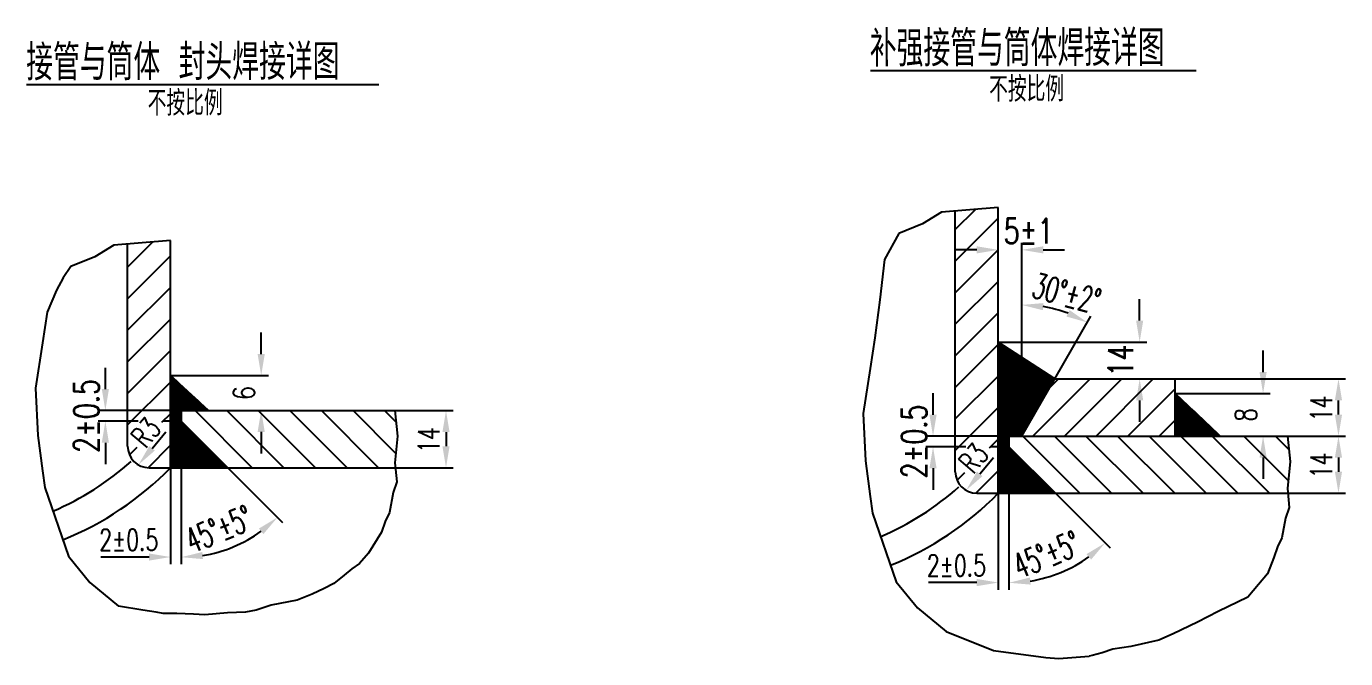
# Model space of a CAD drawing. Extents: x 635 to 1476, y -3 to 591.
# Drawn here: x 1074.8 to 1259.4, y 152.9 to 241.4 of the extents above; entities that cross this region are included whole.
import ezdxf

# ---------------------------------------------------------------- set-up
doc = ezdxf.new("R2010")
doc.units = 0
doc.header["$LTSCALE"] = 3
doc.header["$MEASUREMENT"] = 0
doc.layers.get('0').update_dxf_attribs({"linetype": 'CONTINUOUS'})
doc.layers.get('DEFPOINTS').update_dxf_attribs({"linetype": 'CONTINUOUS'})
doc.layers.add('1', color=21, linetype='CONTINUOUS')
doc.layers.add('2', color=253, linetype='CONTINUOUS')
doc.styles.add('HZTXT', font='romans', dxfattribs={"width": 0.75, "bigfont": 'HZTXT'})
doc.styles.get("Standard").update_dxf_attribs({"font": 'simplex', "width": 0.75, "bigfont": 'hztxt'})
doc.dimstyles.get("Standard").update_dxf_attribs({"dimtxt": 3, "dimasz": 3, "dimexe": 1, "dimexo": 0.06, "dimgap": 1, "dimtad": 1, "dimzin": 0, "dimdsep": 46, "dimtxsty": 'Standard', "dimcen": 0.09, "dimclrd": 3, "dimclre": 3, "dimclrt": 3, "dimadec": 0, "dimazin": 0, "dimtfac": 0.051429, "dimtofl": 0, "dimtmove": 2, "dimatfit": 3, "dimfxl": 0, "dimtolj": 1, "dimtzin": 0, "dimarcsym": 0})

# ---------------------------------------------------------------- blocks, each defined once
blk = doc.blocks.new('*D91')
at = {"layer": '1', "color": 3, "linetype": 'ByBlock', "lineweight": -2}
for p, q in [((1107.7, 195.54), (1107.7, 198.54)), ((1095.08, 192.54), (1108.7, 192.54)), ((1100.4, 187.63), (1108.7, 187.63)), ((1107.7, 184.63), (1107.7, 181.63))]:
    blk.add_line(p, q, dxfattribs=at)
at = {"layer": '1', "color": 3, "linetype": 'ByBlock'}
for points in [[(1107.2, 195.54), (1108.2, 195.54), (1107.7, 192.54)], [(1107.2, 184.63), (1108.2, 184.63), (1107.7, 187.63)]]:
    blk.add_solid(points, dxfattribs=at)
at = {"layer": 'DEFPOINTS', "color": 0, "linetype": 'ByBlock'}
for p in [(1095.02, 192.54), (1100.34, 187.63), (1107.7, 187.63)]:
    blk.add_point(p, dxfattribs=at)
at = {"layer": '1', "color": 3, "linetype": 'ByBlock', "insert": (1105.3, 190.08), "char_height": 3, "attachment_point": 5, "rotation": 90}
blk.add_mtext('\\A1;6', dxfattribs=at)
blk = doc.blocks.new('*D92')
at = {"layer": '1', "color": 3, "linetype": 'ByBlock', "lineweight": -2}
for p, q in [((1247.87, 193.02), (1247.87, 196.02)), ((1235.63, 190.02), (1248.87, 190.02)), ((1241.94, 184.05), (1248.87, 184.05)), ((1247.87, 181.05), (1247.87, 178.05))]:
    blk.add_line(p, q, dxfattribs=at)
at = {"layer": '1', "color": 3, "linetype": 'ByBlock'}
for points in [[(1247.37, 193.02), (1248.37, 193.02), (1247.87, 190.02)], [(1247.37, 181.05), (1248.37, 181.05), (1247.87, 184.05)]]:
    blk.add_solid(points, dxfattribs=at)
at = {"layer": 'DEFPOINTS', "color": 0, "linetype": 'ByBlock'}
for p in [(1235.57, 190.02), (1241.88, 184.05), (1247.87, 184.05)]:
    blk.add_point(p, dxfattribs=at)
at = {"layer": '1', "color": 3, "linetype": 'ByBlock', "insert": (1245.47, 187.03), "char_height": 3, "attachment_point": 5, "rotation": 90}
blk.add_mtext('\\A1;8', dxfattribs=at)

msp = doc.modelspace()

# ---------------------------------------------------------------- hatches: boundary and pattern name
at = {"layer": '1', "linetype": 'ByBlock'}
h = msp.add_hatch(dxfattribs=at)
h.set_pattern_fill('ANSI31', color=256, scale=0.1, angle=90, style=0)
h.set_pattern_definition([(135, (-3071.876783, 713.670505), (-0.008838834765, -0.008838834765), [])])
h.paths.add_polyline_path([(1214.10448, 195.072), (1210.81269, 197.22536), (1210.81269, 184.05054), (1212.31269, 184.05054), (1214.10448, 184.05054)])
h.paths.add_polyline_path([(1218.72328, 192.05054), (1214.10448, 195.072), (1214.10448, 184.05054)])
h.paths.add_polyline_path([(1212.31269, 184.05054), (1210.81269, 184.05054), (1210.81269, 182.55054), (1212.31269, 182.55054)])
h.paths.add_polyline_path([(1210.81269, 176.05054), (1218.81269, 176.05054), (1212.31269, 182.55054), (1210.81269, 182.55054)])
h = msp.add_hatch(dxfattribs=at)
h.set_pattern_fill('ANSI31', color=256, scale=0.1, angle=90, style=0)
h.set_pattern_definition([(135, (-3313.80947, 717.245386), (-0.008838834765, -0.008838834765), [])])
h.paths.add_polyline_path([(1095.01699, 192.53584), (1095.01699, 187.62543), (1096.51699, 187.62543), (1100.3382, 187.62543)])
h.paths.add_polyline_path([(1096.51699, 187.62543), (1095.01699, 187.62543), (1095.01699, 186.12543), (1096.51699, 186.12543)])
h.paths.add_polyline_path([(1095.01699, 179.62543), (1103.01699, 179.62543), (1096.51699, 186.12543), (1095.01699, 186.12543)])
h = msp.add_hatch(dxfattribs=at)
h.set_pattern_fill('ANSI31', color=256, scale=0.1, angle=90, style=0)
h.set_pattern_definition([(135, (-3080.685094, 713.670505), (-0.008838834765, -0.008838834765), [])])
h.paths.add_polyline_path([(1235.56532, 190.02206), (1235.56532, 184.05054), (1240.14796, 184.05054), (1240.14796, 184.05572), (1241.87081, 184.05572)])

# ---------------------------------------------------------------- linework, layer by layer
at = {"linetype": 'ByBlock'}
for p, q in [((1210.81269, 202.42163), (1210.81269, 211.13006)), ((1214.10448, 202.42163), (1214.10448, 211.13006)), ((1207.81269, 210.13006), (1204.81269, 210.13006)), ((1217.10448, 210.13006), (1220.10448, 210.13006)), ((1095.01699, 187.62543), (1095.01699, 206.99651)), ((1210.81269, 184.05054), (1210.81269, 203.42163)), ((1214.10448, 184.05054), (1214.10448, 203.42163)), ((1230.60058, 200.22536), (1230.60058, 203.22536)), ((1218.72328, 192.05054), (1223.79002, 200.82639)), ((1210.81269, 197.22536), (1231.60058, 197.22536)), ((1085.89865, 190.62543), (1085.89865, 193.62543)), ((1211.57297, 192.05054), (1231.60058, 192.05054)), ((1227.53997, 192.05054), (1241.90808, 192.05054)), ((1230.09387, 192.05054), (1259.41632, 192.05054)), ((1201.69435, 187.05054), (1201.69435, 190.05054)), ((1230.60058, 189.05054), (1230.60058, 186.05054)), ((1258.41632, 187.05572), (1258.41632, 189.05054)), ((1096.51699, 187.62543), (1084.89865, 187.62543)), ((1118.88082, 187.6306), (1126.41098, 187.6306)), ((1125.07352, 187.62025), (1134.55562, 187.62025)), ((1090.4775, 186.12543), (1084.89865, 186.12543)), ((1092.43017, 182.33839), (1094.34236, 184.64999)), ((1096.51699, 186.12543), (1093.95398, 186.12543)), ((1133.55562, 184.62025), (1133.55562, 182.62543)), ((1085.89865, 183.12543), (1085.89865, 180.12543)), ((1212.31269, 184.05054), (1200.69435, 184.05054)), ((1234.67652, 184.05572), (1259.41632, 184.05572)), ((1249.93422, 184.04537), (1259.41632, 184.04537)), ((1206.2732, 182.55054), (1200.69435, 182.55054)), ((1208.22586, 178.7635), (1210.13806, 181.07511)), ((1212.31269, 182.55054), (1209.74967, 182.55054)), ((1258.41632, 181.04537), (1258.41632, 179.05054)), ((1095.01699, 179.62543), (1095.01699, 166.11971)), ((1096.51699, 179.62543), (1096.51699, 166.11971)), ((1100.71223, 179.62543), (1115.93442, 179.62543)), ((1103.01699, 179.62543), (1110.68261, 171.95981)), ((1109.81582, 179.62543), (1134.55562, 179.62543)), ((1118.88082, 179.62543), (1126.47501, 179.62543)), ((1201.69435, 179.55054), (1201.69435, 176.55054)), ((1210.81269, 176.05054), (1210.81269, 162.54482)), ((1212.31269, 176.05054), (1212.31269, 162.54482)), ((1216.50793, 176.05054), (1231.73011, 176.05054)), ((1218.81269, 176.05054), (1226.47831, 168.38492)), ((1234.67652, 176.05054), (1259.41632, 176.05054)), ((1092.01699, 167.11971), (1085.25196, 167.11971)), ((1207.81269, 163.54482), (1201.04766, 163.54482))]:
    msp.add_line(p, q, dxfattribs=at)
for centre, radius, start, end in [((1214.10448, 184.05054), 18.37108, 69.3668346, 80.6331654), ((1096.51699, 186.12543), 19.03321, 279.0402906, 305.9597094), ((1212.31269, 182.55054), 19.03321, 279.0402906, 305.9597094)]:
    msp.add_arc(centre, radius, start, end, dxfattribs=at)
for points in [[(1207.81269, 210.63006), (1207.81269, 209.63006), (1210.81269, 210.13006)], [(1217.10448, 210.63006), (1217.10448, 209.63006), (1214.10448, 210.13006)], [(1217.05364, 201.67835), (1217.13529, 202.67501), (1214.10448, 202.42163)], [(1220.79195, 201.69521), (1220.36433, 200.79125), (1223.29002, 199.96037)], [(1230.10058, 200.22536), (1231.10058, 200.22536), (1230.60058, 197.22536)], [(1230.10058, 189.05054), (1231.10058, 189.05054), (1230.60058, 192.05054)], [(1257.91632, 189.05054), (1258.91632, 189.05054), (1258.41632, 192.05054)], [(1085.39865, 190.62543), (1086.39865, 190.62543), (1085.89865, 187.62543)], [(1133.05562, 184.62025), (1134.05562, 184.62025), (1133.55562, 187.62025)], [(1201.19435, 187.05054), (1202.19435, 187.05054), (1201.69435, 184.05054)], [(1257.91632, 187.05572), (1258.91632, 187.05572), (1258.41632, 184.05572)], [(1085.39865, 183.12543), (1086.39865, 183.12543), (1085.89865, 186.12543)], [(1257.91632, 181.04537), (1258.91632, 181.04537), (1258.41632, 184.04537)], [(1092.81543, 182.01969), (1092.0449, 182.65709), (1090.51797, 180.02679)], [(1133.05562, 182.62543), (1134.05562, 182.62543), (1133.55562, 179.62543)], [(1201.19435, 179.55054), (1202.19435, 179.55054), (1201.69435, 182.55054)], [(1208.61113, 178.4448), (1207.8406, 179.0822), (1206.31367, 176.4519)], [(1257.91632, 179.05054), (1258.91632, 179.05054), (1258.41632, 176.05054)], [(1107.36901, 171.09969), (1108.01819, 170.33905), (1109.9755, 172.66691)], [(1223.16471, 167.52481), (1223.81389, 166.76417), (1225.7712, 169.09203)], [(1092.01699, 167.61971), (1092.01699, 166.61971), (1095.01699, 167.11971)], [(1099.54706, 166.8302), (1099.46825, 167.82709), (1096.51699, 167.09221)], [(1207.81269, 164.04482), (1207.81269, 163.04482), (1210.81269, 163.54482)], [(1215.34276, 163.25532), (1215.26395, 164.25221), (1212.31269, 163.51733)]]:
    msp.add_solid(points, dxfattribs=at)
at = {"layer": '1', "linetype": 'ByBlock'}
for p, q in [((1192.94963, 235.24269), (1238.49956, 235.24269)), ((1074.84905, 233.28981), (1124.16523, 233.28981)), ((1210.81269, 216.05054), (1202.86355, 215.41268)), ((1202.86355, 215.41268), (1200.2069, 213.75361)), ((1204.81269, 212.9689), (1207.63973, 215.79594)), ((1204.81269, 208.54948), (1210.81269, 214.54948)), ((1196.8861, 212.42636), (1194.89361, 208.7764)), ((1200.2069, 213.75361), (1196.8861, 212.42636)), ((1087.06785, 210.80408), (1084.41121, 209.14501)), ((1095.01699, 211.44194), (1087.06785, 210.80408)), ((1089.01699, 207.70494), (1092.55655, 211.24451)), ((1084.41121, 209.14501), (1081.0904, 207.81775)), ((1089.01699, 203.28553), (1095.01699, 209.28553)), ((1194.89361, 208.7764), (1194.22945, 203.13556)), ((1204.81269, 204.13006), (1210.81269, 210.13006)), ((1081.0904, 207.81775), (1079.99636, 206.19753)), ((1079.99636, 206.19753), (1079.08172, 204.48397)), ((1204.81269, 199.71065), (1210.81269, 205.71065)), ((1079.08172, 204.48397), (1077.76959, 201.40142)), ((1089.01699, 198.86611), (1095.01699, 204.86611)), ((1194.22945, 203.13556), (1193.56529, 197.82654)), ((1077.76959, 201.40142), (1077.10543, 197.08784)), ((1204.81269, 195.29123), (1210.81269, 201.29123)), ((1089.01699, 194.44669), (1095.01699, 200.44669)), ((1193.56529, 197.82654), (1192.90113, 193.51296)), ((1077.10543, 197.08784), (1076.10919, 190.78337)), ((1089.01699, 190.02727), (1095.01699, 196.02727)), ((1204.81269, 190.87181), (1210.81269, 196.87181)), ((1218.72328, 192.05054), (1210.81269, 197.22536)), ((1095.01699, 192.53584), (1100.3382, 187.62543)), ((1192.90113, 193.51296), (1191.90489, 187.20849)), ((1204.81269, 186.45239), (1210.81269, 192.45239)), ((1214.10448, 184.05054), (1218.72328, 192.05054)), ((1215.6682, 184.05054), (1223.6682, 192.05054)), ((1218.00543, 190.80718), (1219.24879, 192.05054)), ((1220.08762, 184.05054), (1228.08762, 192.05054)), ((1224.50704, 184.05054), (1232.50704, 192.05054)), ((1076.10919, 190.78337), (1076.44127, 184.14709)), ((1089.01699, 185.60786), (1095.01699, 191.60786)), ((1228.92646, 184.05054), (1235.56532, 190.6894)), ((1235.56532, 190.02206), (1241.88176, 184.04537)), ((1093.81504, 185.98649), (1095.01699, 187.18844)), ((1106.45225, 179.62543), (1098.45225, 187.62543)), ((1110.87167, 179.62543), (1102.87167, 187.62543)), ((1115.29109, 179.62543), (1107.29109, 187.62543)), ((1119.71051, 179.62543), (1111.71051, 187.62543)), ((1124.12992, 179.62543), (1116.12992, 187.62543)), ((1126.54645, 181.62831), (1120.54934, 187.62543)), ((1126.58253, 186.01166), (1124.96876, 187.62543)), ((1126.41098, 187.6306), (1126.78958, 184.05761)), ((1191.90489, 187.20849), (1192.23697, 180.57221)), ((1204.81269, 182.03298), (1210.81269, 188.03298)), ((1233.34587, 184.05054), (1235.56532, 186.26999)), ((1076.44127, 184.14709), (1077.10543, 179.16988)), ((1091.87668, 179.62871), (1095.01699, 182.76902)), ((1126.78958, 184.05761), (1126.41208, 180.28565)), ((1209.61074, 182.41161), (1210.81269, 183.61356)), ((1222.24795, 176.05054), (1214.24795, 184.05054)), ((1226.66737, 176.05054), (1218.66737, 184.05054)), ((1231.08679, 176.05054), (1223.08679, 184.05054)), ((1235.5062, 176.05054), (1227.5062, 184.05054)), ((1239.92562, 176.05054), (1231.92562, 184.05054)), ((1244.34504, 176.05054), (1236.34504, 184.05054)), ((1248.76446, 176.05054), (1240.76446, 184.05054)), ((1251.3802, 177.85422), (1245.18387, 184.05054)), ((1251.46218, 182.19166), (1249.60847, 184.04537)), ((1251.26521, 184.05054), (1251.64326, 180.48273)), ((1089.26337, 181.43482), (1090.34457, 182.51602)), ((1077.10543, 179.16988), (1077.43751, 176.84718)), ((1126.41208, 180.28565), (1126.66375, 177.64528)), ((1192.23697, 180.57221), (1192.90113, 175.595)), ((1207.67237, 176.05383), (1210.81269, 179.19414)), ((1251.64326, 180.48273), (1251.26576, 176.71077)), ((1126.66375, 177.64528), (1126.16041, 176.1365)), ((1205.05906, 177.85993), (1206.14027, 178.94114)), ((1077.43751, 176.84718), (1080.75832, 167.22457)), ((1126.16041, 176.1365), (1125.65709, 173.37039)), ((1192.90113, 175.595), (1193.23321, 173.2723)), ((1251.26576, 176.71077), (1251.51743, 174.0704)), ((1251.51743, 174.0704), (1251.01409, 172.56162)), ((1125.02792, 172.11307), (1124.52459, 170.60429)), ((1125.65709, 173.37039), (1125.02792, 172.11307)), ((1193.23321, 173.2723), (1196.55402, 163.64969)), ((1251.01409, 172.56162), (1250.51077, 169.79551)), ((1124.52459, 170.60429), (1122.71534, 167.6397)), ((1249.8816, 168.53819), (1249.37827, 167.02941)), ((1250.51077, 169.79551), (1249.8816, 168.53819)), ((1080.75832, 167.22457), (1083.74704, 163.57462)), ((1121.45881, 166.20481), (1120.38179, 165.48737)), ((1122.71534, 167.6397), (1121.45881, 166.20481)), ((1249.37827, 167.02941), (1248.49744, 164.76623)), ((1119.30476, 164.59056), (1117.86872, 163.42472)), ((1120.38179, 165.48737), (1119.30476, 164.59056)), ((1248.49744, 164.76623), (1247.2391, 163.25745)), ((1083.74704, 163.57462), (1087.73201, 160.25648)), ((1116.52242, 162.70727), (1114.81713, 161.90015)), ((1117.86872, 163.42472), (1116.52242, 162.70727)), ((1196.55402, 163.64969), (1199.54274, 159.99974)), ((1247.2391, 163.25745), (1245.72911, 161.4972)), ((1112.75282, 161.09302), (1109.07296, 160.37558)), ((1114.81713, 161.90015), (1112.75282, 161.09302)), ((1245.72911, 161.4972), (1241.57663, 159.48549)), ((1091.12246, 159.65813), (1087.73201, 160.25648)), ((1093.00727, 159.38909), (1091.12246, 159.65813)), ((1093.99454, 159.20973), (1093.00727, 159.38909)), ((1095.87935, 159.20973), (1093.99454, 159.20973)), ((1098.21291, 159.12005), (1095.87935, 159.20973)), ((1099.82846, 159.03037), (1098.21291, 159.12005)), ((1102.9698, 159.29941), (1099.82846, 159.03037)), ((1105.48287, 159.38909), (1102.9698, 159.29941)), ((1107.00866, 159.65813), (1105.48287, 159.38909)), ((1109.07296, 160.37558), (1107.00866, 159.65813)), ((1199.54274, 159.99974), (1203.52771, 156.6816)), ((1241.57663, 159.48549), (1238.68247, 157.97671)), ((1238.68247, 157.97671), (1235.28498, 156.34219)), ((1203.52771, 156.6816), (1210.16932, 154.02708)), ((1233.27165, 155.46207), (1229.37083, 154.58195)), ((1235.28498, 156.34219), (1233.27165, 155.46207)), ((1210.16932, 154.02708), (1217.4751, 153.03164)), ((1219.30264, 152.89118), (1223.52436, 153.22633)), ((1223.96, 153.32462), (1223.52436, 153.22633)), ((1225.34417, 153.70182), (1223.96, 153.32462)), ((1226.85417, 154.20475), (1225.34417, 153.70182)), ((1229.37083, 154.58195), (1226.85417, 154.20475)), ((1217.4751, 153.03164), (1219.30264, 152.89118))]:
    msp.add_line(p, q, dxfattribs=at)
at = {"layer": '2', "linetype": 'ByBlock'}
for p, q in [((1210.81269, 176.05054), (1210.81269, 216.05054)), ((1204.81269, 179.05054), (1204.81269, 215.56909)), ((1089.01699, 182.62543), (1089.01699, 210.96048)), ((1095.01699, 179.62543), (1095.01699, 211.44194)), ((1218.72328, 192.05054), (1244.37363, 192.05054)), ((1235.56532, 184.05054), (1235.56532, 192.05054)), ((1095.01699, 187.62543), (1126.41153, 187.62543)), ((1096.51699, 187.62543), (1096.51699, 186.12543)), ((1096.51699, 186.12543), (1103.01699, 179.62543)), ((1210.81269, 184.05054), (1251.26521, 184.05054)), ((1212.31269, 184.05054), (1212.31269, 182.55054)), ((1212.31269, 182.55054), (1218.81269, 176.05054)), ((1092.01699, 179.62543), (1126.47501, 179.62543)), ((1207.81269, 176.05054), (1251.32869, 176.05054))]:
    msp.add_line(p, q, dxfattribs=at)
for centre, radius, start, end in [((1092.01699, 182.62543), 3, 180, 270), ((1062.815, 210.43277), 40.09928, 293.1385033, 311.7501254), ((1063.463, 210.43277), 44.09928, 291.9689862, 315.6859714), ((1207.81269, 179.05054), 3, 180, 270), ((1178.6107, 206.85788), 40.09928, 293.1385033, 311.7501254), ((1179.25869, 206.85788), 44.09928, 291.9689862, 315.6859714)]:
    msp.add_arc(centre, radius, start, end, dxfattribs=at)
at = {"layer": 'DEFPOINTS', "linetype": 'ByBlock'}
for p in [(1210.81269, 216.05054), (1210.81269, 216.05054), (1095.01699, 211.44194), (1095.01699, 211.44194), (1210.81269, 210.13006), (1214.10448, 203.42163), (1210.81269, 202.42163), (1210.81269, 202.42163), (1214.10448, 202.42163), (1220.38776, 201.31372), (1210.81269, 198.05054), (1211.57297, 192.05054), (1218.72328, 192.05054), (1222.95628, 192.05054), (1227.53997, 192.05054), (1230.60058, 192.05054), (1240.14796, 192.05054), (1258.41632, 192.05054), (1095.01699, 187.62543), (1096.51699, 187.62543), (1098.30878, 187.62543), (1098.30878, 187.62543), (1098.30878, 187.62543), (1103.01699, 187.62543), (1105.01699, 187.62543), (1124.35227, 187.6306), (1124.35227, 187.62025), (1085.89865, 186.12543), (1096.51699, 186.12543), (1096.51699, 186.12543), (1210.81269, 184.05054), (1212.31269, 184.05054), (1214.10448, 184.05054), (1214.10448, 184.05054), (1214.10448, 184.05054), (1218.81269, 184.05054), (1220.81269, 184.05054), (1240.14796, 184.05572), (1240.14796, 184.04537), (1201.69435, 182.55054), (1212.31269, 182.55054), (1212.31269, 182.55054), (1090.51797, 180.02679), (1095.01699, 179.62543), (1095.01699, 179.62543), (1096.51699, 179.62543), (1100.71223, 179.62543), (1103.01699, 179.62543), (1124.10259, 179.62543), (1206.31367, 176.4519), (1210.81269, 176.05054), (1210.81269, 176.05054), (1212.31269, 176.05054), (1216.50793, 176.05054), (1218.81269, 176.05054), (1248.95627, 176.05054), (1258.41632, 176.05054), (1095.01699, 174.00386), (1096.51699, 174.00386), (1210.81269, 170.42898), (1212.31269, 170.42898), (1095.01699, 167.11971), (1096.51699, 166.11971), (1210.81269, 163.54482), (1212.31269, 162.54482), (1217.23885, 164.16587)]:
    msp.add_point(p, dxfattribs=at)

# ---------------------------------------------------------------- texts
at = {"linetype": 'ByBlock', "insert": (1215.05881, 212.78006), "char_height": 3.5, "attachment_point": 5, "style": 'HZTXT'}
msp.add_mtext('\\A1;5±1', dxfattribs=at)
at = {"linetype": 'ByBlock', "char_height": 3.5, "attachment_point": 5, "rotation": 90, "style": 'HZTXT'}
for s, insert in [('\\A1;14', (1227.95058, 194.63795)), ('\\A1;2±0.5', (1083.24865, 186.87543)), ('\\A1;2±0.5', (1199.04435, 183.30054))]:
    msp.add_mtext(s, dxfattribs=dict(at, insert=insert))
at = {"layer": '1', "linetype": 'ByBlock', "style": 'HZTXT'}
for s, height, rotation, width, p in [('补强接管与筒体焊接详图', 5, 0.146251, 0.75, (1192.85273, 235.79179)), ('接管与筒体 封头焊接详图', 5, 0.146251, 0.75, (1074.83413, 233.83891)), ('不按比例', 3.5, 0.146251, 0.75, (1209.54355, 230.8737)), ('不按比例', 3.5, 0.146251, 0.75, (1091.81968, 228.92082)), ('30%%d±2°', 3.5, 345, 0.6, (1215.32479, 203.56846)), ('14', 3, 90, 0.7, (1257.51632, 186.1355)), ('R3', 3, 49.7247906, 0.7, (1091.51306, 182.16633)), ('14', 3, 90, 0.7, (1132.65562, 181.7052)), ('R3', 3, 49.7247906, 0.7, (1207.30875, 178.59145)), ('14', 3, 90, 0.7, (1257.51632, 178.13032)), ('45°±5°', 3.5, 22.5, 0.6, (1098.04252, 167.59153)), ('45°±5°', 3.5, 22.5, 0.6, (1213.83822, 164.01665))]:
    msp.add_text(s, height=height, rotation=rotation, dxfattribs=dict(at, width=width)).set_placement(p)
at = {"layer": '1', "linetype": 'ByBlock', "style": 'HZTXT', "width": 0.7}
for p in [(1085.02487, 168.01971), (1200.82057, 164.44482)]:
    msp.add_text('2%%p0.5', height=3, dxfattribs=at).set_placement(p)

# ---------------------------------------------------------------- dimensions: what is measured, and where the dimension line sits
at = {"layer": '1', "linetype": 'ByBlock'}
for base, p1, p2, text, picture, middle in [((1107.70358, 187.62543), (1095.01699, 192.53584), (1100.3382, 187.62543), '6', '*D91', (1105.30358, 190.08063)), ((1247.87405, 184.04537), (1235.56532, 190.02206), (1241.88176, 184.04537), '8', '*D92', (1245.47405, 187.03371))]:
    dim = msp.add_linear_dim(base=base, p1=p1, p2=p2, angle=90, text=text, dimstyle='Standard', override={"dimscale": 1, "dimgap": 0.9}, dxfattribs=at)
    dim.commit()
    dim.dimension.update_dxf_attribs({"geometry": picture, "text_midpoint": middle})

doc.saveas('drawing.dxf')
